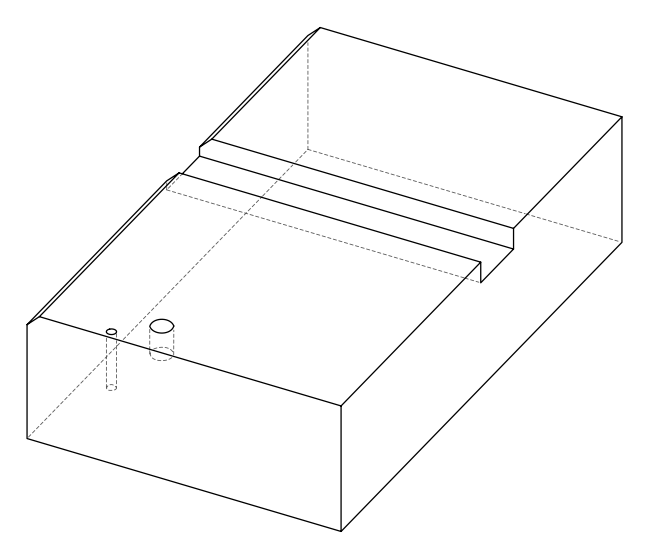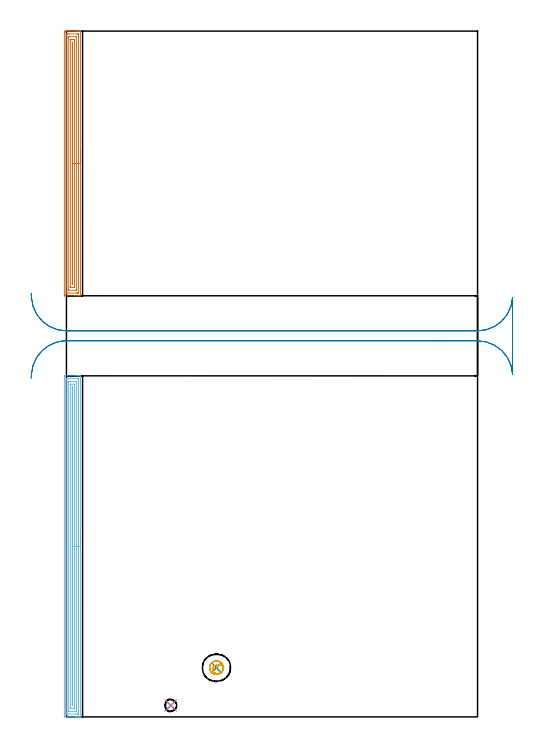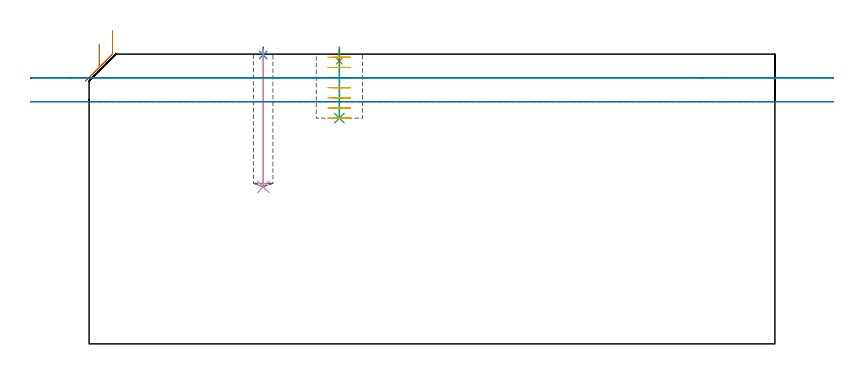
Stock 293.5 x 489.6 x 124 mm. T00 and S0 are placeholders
(PLAN: 8 operations, 5 tool changes, 23.4 min)
(1 SPOT_DRILL | STEP1POCKET | NXT0321_9005460120000 | 0.05 min | 182 mm3)
(2 SPOT_DRILL_1 | STEP1POCKET_1 | NXT0321_9005460120000 | 0.03 min | 1 mm3)
(3 DRILL_BLIND_HOLE_INTO_CENTER | STEP1POCKET | NXT0301_128 | 0.12 min | 2779 mm3)
(4 DRILL_BLIND_HOLE_INTO_CENTER_1 | STEP1POCKET_1 | NXT0301_055 | 0.24 min | 3064 mm3)
(5 MILL_ROUGH_BLIND_HOLE_CONTOUR | STEP1POCKET | NXT0201_013 | Spiral | 1.6 min | 5461 mm3)
(6 AREA_MILL | FG_CHAMFER_SURFACE | UGT0205_001 | 9.91 min | 16522 mm3)
(7 AREA_MILL_1 | FG_CHAMFER_SURFACE_1 | UGT0205_001 | 7.73 min | 12905 mm3)
(8 MILL_RECTANGULAR_SLOT | SLOT_RECTANGULAR | UGT0201_020 | Follow Part, ap 12.5, ae 75% | 3.73 min | 341084 mm3)
(TOOL NXT0321_9005460120000 | NC Spot Drill, 142deg, 12mm, Carbide, Uncoated | D12 PA142 FL30 Z2)
(TOOL NXT0301_128 | Carbide Drill 12mm [861.1-1200-036A1-GP GC34] | D12 PA150 FL37.4 Z2)
(TOOL NXT0301_055 | Carbide Drill 8.4mm [860.1-0840-042A1-MM 2214] | D8.4 PA140 FL61 Z2)
(TOOL NXT0201_013 | ENDMILL 10mm | D10 FL30 Z4)
(TOOL UGT0205_001 | Chamfer Mill 20 x 3 x 45 deg. | D20 FL50 Z2)
(TOOL UGT0201_020 | End mill 50 mm | D50 FL50 Z4)
(OP 1 SPOT_DRILL)
G17 G21 G94 G90
T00 M6
G54
G17 G0 G90 X107.1 Y35.1 S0 M3
G43 Z134. H0
G94 G81 G98 Z121. F250. R127.
G80
M5
M2
(OP 2 SPOT_DRILL_1)
G17 G21 G94 G90
T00 M6
G54
G17 G0 G90 X74.5 Y8.2 S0 M3
G43 Z134. H0
G94 G81 G98 Z123.638 F250. R127.
G80
M5
M2
(OP 3 DRILL_BLIND_HOLE_INTO_CENTER)
G17 G21 G94 G90
T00 M6
G54
G17 G0 G90 X107.1 Y35.1 S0 M3
G43 Z134. H1
G94 G81 G98 Z96.6 F250. R126.
G80
M5
M2
(OP 4 DRILL_BLIND_HOLE_INTO_CENTER_1)
G17 G21 G94 G90
T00 M6
G54
G17 G0 G90 X74.5 Y8.2 S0 M3
G43 Z134. H1
G94 G81 G98 Z67.2 F250. R126.
G80
M5
M2
(OP 5 MILL_ROUGH_BLIND_HOLE_CONTOUR)
G17 G21 G94 G90
T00 M6
G54
G17 G0 G90 X107.1 Y35.1 S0 M3
G43 Z134. H0
Z122.657
G94 G3 X107.155 Y36.84 R0.871 F250.
X104.655 Y35.254 R2.518
X107.339 Y30.822 R3.252
X111.961 Y34.486 R4.215
X107.714 Y39.961 R4.9
X111.961 Y34.486 R-4.9
X109.838 Y37.224 R2.45
X107.1 Y35.1 R2.45
G0 Z118.314
G3 X107.155 Y36.84 R0.871
X104.655 Y35.254 R2.518
X107.339 Y30.822 R3.252
X111.961 Y34.486 R4.215
X107.714 Y39.961 R4.9
X111.961 Y34.486 R-4.9
X109.838 Y37.224 R2.45
X107.1 Y35.1 R2.45
G0 Z113.971
G3 X107.155 Y36.84 R0.871
X104.655 Y35.254 R2.518
X107.339 Y30.822 R3.252
X111.961 Y34.486 R4.215
X107.714 Y39.961 R4.9
X111.961 Y34.486 R-4.9
X109.838 Y37.224 R2.45
X107.1 Y35.1 R2.45
G0 Z109.629
G3 X107.155 Y36.84 R0.871
X104.655 Y35.254 R2.518
X107.339 Y30.822 R3.252
X111.961 Y34.486 R4.215
X107.714 Y39.961 R4.9
X111.961 Y34.486 R-4.9
X109.838 Y37.224 R2.45
X107.1 Y35.1 R2.45
G0 Z105.286
G3 X107.155 Y36.84 R0.871
X104.655 Y35.254 R2.518
X107.339 Y30.822 R3.252
X111.961 Y34.486 R4.215
X107.714 Y39.961 R4.9
X111.961 Y34.486 R-4.9
X109.838 Y37.224 R2.45
X107.1 Y35.1 R2.45
G0 Z100.943
G3 X107.155 Y36.84 R0.871
X104.655 Y35.254 R2.518
X107.339 Y30.822 R3.252
X111.961 Y34.486 R4.215
X107.714 Y39.961 R4.9
X111.961 Y34.486 R-4.9
X109.838 Y37.224 R2.45
X107.1 Y35.1 R2.45
G0 Z96.6
G3 X107.155 Y36.84 R0.871
X104.655 Y35.254 R2.518
X107.339 Y30.822 R3.252
X111.961 Y34.486 R4.215
X107.714 Y39.961 R4.9
X111.961 Y34.486 R-4.9
X109.838 Y37.224 R2.45
X107.1 Y35.1 R2.45
G0 Z134.
M5
M2
(OP 6 AREA_MILL)
G17 G21 G94 G90
T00 M6
G54
G17 G0 G90 X10. Y131.75 S1061 M3
G43 Z134. H0
G94 G1 Y131.712 Z133.128 F250.
Y131.598 Z132.263
Y131.409 Z131.412
Y131.147 Z130.58
Y130.813 Z129.774
Y130.41 Z129.
Y129.941 Z128.264
Y129.41 Z127.572
Y128.821 Z126.929
Y128.178 Z126.339
Y127.486 Z125.808
Y126.75 Z125.34
Y125.976 Z124.937
Y125.17 Z124.603
Y124.338 Z124.341
Y123.486 Z124.152
Y122.622 Z124.038
Y121.75 Z124.
Y0.179
X9.997 Y0.008 Z123.988
X9.993 Y0.007 Z123.984
X9.633 Y0. Z123.633
X9.366 Z123.365
X8.66 Z122.655
X7.425 Z121.422
X6.896 Z120.89
X6.278 Z120.274
X-1.307 Y0.001 Z112.69
X-1.492 Y0.01 Z112.506
X-1.499 Y0.196 Z112.499
X-1.5 Y242.445 Z112.5
X-1.499 Y242.874 Z112.501
X-1.495 Y243.334 Z112.503
X-1.492 Y243.49 Z112.506
X-1.042 Y243.495 Z112.956
X-0.424 Y243.5 Z113.573
X6.896 Z120.89
X8.307 Z122.303
X8.66 Z122.655
X9.366 Z123.365
X9.633 Z123.633
X9.993 Y243.493 Z123.984
X9.997 Y243.492 Z123.988
X10. Y243.321 Z124.
Y121.75
X8.586 Z122.586
X8.585 Y2.489 Z122.585
Y2.414
X8.579 Y2.014 Z122.579
X8.182 Y2.003 Z122.182
X7.778 Y2.001 Z121.778
X7.304 Y2. Z121.304
X0.722 Y2.001 Z114.722
X0.246 Y2.003 Z114.246
X0.019 Y2.01 Z114.019
X-0.079 Y2.037 Z113.921
X-0.085 Y2.338 Z113.915
Y2.414
Y241.011
Y241.086
X-0.079 Y241.486 Z113.921
X0.318 Y241.497 Z114.318
X0.722 Y241.499 Z114.722
X1.196 Y241.5 Z115.196
X7.778 Y241.499 Z121.778
X8.254 Y241.497 Z122.254
X8.481 Y241.49 Z122.481
X8.579 Y241.463 Z122.579
X8.585 Y241.162 Z122.585
Y241.086
X8.586 Y121.75 Z122.586
X7.171 Z121.171
Y4.816
X7.167 Y4.201 Z121.167
X7.164 Y4.063 Z121.164
X7.155 Y4.009 Z121.155
X7.091 Y4.003 Z121.091
X6.896 Y4.001 Z120.896
X1.803 Y4. Z115.803
X1.604 Y4.001 Z115.604
X1.406 Y4.006 Z115.406
X1.35 Y4.01 Z115.35
X1.335 Y4.018 Z115.335
X1.333 Y4.035 Z115.333
X1.33 Y4.108 Z115.33
X1.329 Y4.201 Z115.329
X1.328 Y4.481 Z115.328
X1.329 Y238.684 Z115.329
X1.333 Y239.299 Z115.333
X1.335 Y239.437 Z115.335
X1.345 Y239.491 Z115.345
X1.409 Y239.497 Z115.409
X1.604 Y239.499 Z115.604
X6.697 Y239.5 Z120.697
X6.896 Y239.499 Z120.896
X7.094 Y239.494 Z121.094
X7.15 Y239.49 Z121.15
X7.165 Y239.482 Z121.165
X7.167 Y239.465 Z121.167
X7.17 Y239.392 Z121.17
X7.171 Y239.299 Z121.171
Y239.019
Y121.75
X5.757 Z119.757
Y6.883
X5.755 Y6.252 Z119.755
X5.751 Y6.039 Z119.751
X5.75 Y6.011 Z119.75
X5.73 Y6.008 Z119.73
X5.676 Y6.004 Z119.676
X5.568 Y6.001 Z119.568
X2.931 Z116.931
X2.825 Y6.003 Z116.825
X2.772 Y6.007 Z116.772
X2.751 Y6.01 Z116.751
X2.749 Y6.025 Z116.749
X2.746 Y6.136 Z116.746
X2.743 Y6.623 Z116.743
Y236.617
X2.745 Y237.248 Z116.745
X2.748 Y237.461 Z116.748
X2.75 Y237.489 Z116.75
X2.77 Y237.492 Z116.77
X2.824 Y237.496 Z116.824
X2.932 Y237.499 Z116.932
X5.569 Z119.569
X5.675 Y237.497 Z119.675
X5.728 Y237.493 Z119.728
X5.749 Y237.49 Z119.749
X5.751 Y237.475 Z119.751
X5.754 Y237.364 Z119.754
X5.757 Y236.877 Z119.757
Y121.75
X4.343 Z118.343
Y8.577
X4.342 Y8.482 Z118.342
X4.337 Y8.294 Z118.337
X4.326 Y8.01 Z118.326
X4.25 Z118.25
X4.164 Y8.019 Z118.164
X4.159 Y8.388 Z118.159
X4.157 Y8.576 Z118.157
Y234.923
X4.158 Y235.018 Z118.158
X4.163 Y235.206 Z118.163
X4.174 Y235.49 Z118.174
X4.25 Z118.25
X4.336 Y235.48 Z118.336
X4.341 Y235.112 Z118.341
X4.343 Y234.923 Z118.343
Y121.75
Y120.878 Z118.381
Y120.013 Z118.495
Y119.162 Z118.684
Y118.33 Z118.946
Y117.524 Z119.28
Y116.75 Z119.683
Y116.014 Z120.152
Y115.322 Z120.683
Y114.679 Z121.272
Y114.09 Z121.915
Y113.558 Z122.607
Y113.09 Z123.343
Y112.687 Z124.117
Y112.353 Z124.923
Y112.091 Z125.755
Y111.902 Z126.607
Y111.788 Z127.471
Y111.75 Z128.343
G0 Z134.
M5
M2
(OP 7 AREA_MILL_1)
G17 G21 G94 G90
T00 M6
G54
G17 G0 G90 X10. Y405.098 S1061 M3
G43 Z134. H0
G94 G1 Y405.059 Z133.128 F250.
Y404.946 Z132.263
Y404.757 Z131.412
Y404.494 Z130.58
Y404.161 Z129.774
Y403.758 Z129.
Y403.289 Z128.264
Y402.758 Z127.572
Y402.169 Z126.929
Y401.525 Z126.339
Y400.833 Z125.808
Y400.098 Z125.34
Y399.324 Z124.937
Y398.518 Z124.603
Y397.686 Z124.341
Y396.834 Z124.152
Y395.969 Z124.038
Y395.098 Z124.
Y300.78
X9.996 Y300.668 Z123.99
X9.995 Y300.646 Z123.988
X9.98 Y300.61 Z123.971
X9.63 Y300.6 Z123.63
X9.372 Z123.371
X8.66 Z122.655
X7.422 Z121.419
X6.014 Z120.009
X-1.042 Y300.601 Z112.956
X-1.263 Y300.604 Z112.735
X-1.492 Y300.61 Z112.506
X-1.495 Y300.768 Z112.503
X-1.499 Y301.227 Z112.501
X-1.5 Y301.692 Z112.5
Y488.973
X-1.496 Y489.406 Z112.503
X-1.492 Y489.59 Z112.506
X-1.305 Y489.6 Z112.693
X6.896 Z120.89
X8.304 Z122.3
X8.66 Z122.655
X9.372 Z123.371
X9.63 Z123.63
X9.993 Y489.593 Z123.984
X9.997 Y489.592 Z123.988
X10. Y489.419 Z124.
Y395.098
X8.586 Z122.586
X8.585 Y303.091 Z122.585
Y303.016
X8.579 Y302.616 Z122.579
X8.183 Y302.605 Z122.183
X7.778 Y302.602 Z121.778
X7.306 Y302.6 Z121.306
X0.722 Y302.601 Z114.722
X0.247 Y302.603 Z114.247
X0.02 Y302.61 Z114.02
X-0.079 Y302.638 Z113.921
X-0.085 Y302.939 Z113.915
Y303.016
Y487.109
Y487.185
X-0.079 Y487.584 Z113.921
X0.317 Y487.595 Z114.317
X0.722 Y487.598 Z114.722
X1.194 Y487.6 Z115.194
X7.778 Y487.599 Z121.778
X8.253 Y487.597 Z122.253
X8.48 Y487.59 Z122.48
X8.579 Y487.562 Z122.579
X8.584 Y487.261 Z122.584
X8.585 Y487.185 Z122.585
X8.586 Y395.098 Z122.586
X7.172 Z121.172
X7.171 Y305.419 Z121.171
X7.167 Y304.804 Z121.167
X7.165 Y304.665 Z121.165
X7.158 Y304.61 Z121.158
X7.093 Y304.604 Z121.093
X6.896 Y304.602 Z120.896
X6.215 Y304.6 Z120.215
X1.604 Y304.601 Z115.604
X1.403 Y304.603 Z115.403
X1.347 Y304.606 Z115.347
X1.335 Y304.61 Z115.335
X1.332 Y304.614 Z115.332
X1.33 Y304.636 Z115.33
X1.329 Y304.71 Z115.329
Y304.804
Y484.781
X1.333 Y485.396 Z115.333
X1.335 Y485.535 Z115.335
X1.342 Y485.591 Z115.342
X1.407 Y485.596 Z115.407
X1.604 Y485.598 Z115.604
X2.285 Y485.6 Z116.285
X6.896 Z120.896
X7.097 Y485.597 Z121.097
X7.153 Y485.594 Z121.153
X7.165 Y485.59 Z121.165
X7.168 Y485.586 Z121.168
X7.17 Y485.564 Z121.17
X7.171 Y485.49 Z121.171
Y485.396
X7.172 Y395.098 Z121.172
X5.757 Z119.757
Y307.486
X5.755 Y306.854 Z119.755
X5.752 Y306.641 Z119.752
X5.75 Y306.613 Z119.75
X5.732 Y306.609 Z119.732
X5.678 Y306.604 Z119.678
X5.569 Y306.602 Z119.569
X5.132 Y306.6 Z119.132
X3.368 Z117.368
X2.93 Y306.601 Z116.93
X2.823 Y306.603 Z116.823
X2.77 Y306.607 Z116.77
X2.749 Y306.61 Z116.749
X2.748 Y306.627 Z116.748
X2.746 Y306.738 Z116.746
X2.743 Y307.225 Z116.743
Y307.486
Y482.714
X2.745 Y483.346 Z116.745
X2.748 Y483.559 Z116.748
X2.75 Y483.587 Z116.75
X2.768 Y483.591 Z116.768
X2.822 Y483.596 Z116.822
X2.931 Y483.598 Z116.931
X3.368 Y483.6 Z117.368
X5.132 Z119.132
X5.57 Y483.599 Z119.57
X5.677 Y483.597 Z119.677
X5.73 Y483.593 Z119.73
X5.751 Y483.59 Z119.751
X5.752 Y483.573 Z119.752
X5.754 Y483.463 Z119.754
X5.757 Y482.975 Z119.757
Y482.714
Y395.098
X4.343 Z118.343
Y309.179
X4.342 Y309.085 Z118.342
X4.337 Y308.897 Z118.337
X4.326 Y308.61 Z118.326
X4.25 Z118.25
X4.164 Y308.622 Z118.164
X4.159 Y308.99 Z118.159
X4.157 Y309.179 Z118.157
Y481.021
X4.158 Y481.115 Z118.158
X4.163 Y481.304 Z118.163
X4.174 Y481.59 Z118.174
X4.25 Z118.25
X4.336 Y481.578 Z118.336
X4.341 Y481.209 Z118.341
X4.343 Y481.021 Z118.343
Y395.098
Y394.226 Z118.381
Y393.361 Z118.495
Y392.509 Z118.684
Y391.677 Z118.946
Y390.871 Z119.28
Y390.098 Z119.683
Y389.362 Z120.152
Y388.67 Z120.683
Y388.026 Z121.272
Y387.437 Z121.915
Y386.906 Z122.607
Y386.437 Z123.343
Y386.034 Z124.117
Y385.701 Z124.923
Y385.438 Z125.755
Y385.249 Z126.607
Y385.136 Z127.472
Y385.098 Z128.343
G0 Z134.
M5
M2
(OP 8 MILL_RECTANGULAR_SLOT)
G17 G21 G94 G90
T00 M6
G54
G17 G0 G90 X-25.137 Y242.04 S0 M3
G43 Z134. H0
Z113.8
G94 G1 X-24.953 Y245.034 F250.
G2 X-7.612 Y267.313 R25. F500.
X0. Y268.5 R25. F351.
G1 X262.265
X272.265 F393.
X293.5 F500.
G2 X318.47 Y244.724 R25.
G1 X318.5
Y299.376
X318.47
G2 X293.5 Y275.6 R25.
G1 X0.
G2 X-24.955 Y299.097 R25.
G1 X-25.135 Y302.091 F250.
G0 X-25.117 Y241.728 Z103.6
G1 X-24.97 Y244.724
G2 X-16.518 Y262.265 R25. F500.
X-7.907 Y267.217 R25. F444.
X0. Y268.5 R25. F342.
G1 X261.955
X271.955 F383.
X293.5 F500.
G2 X318.47 Y244.724 R25.
G1 X318.5
Y299.376
X318.47
G2 X293.5 Y275.6 R25.
G1 X0.
G2 X-24.97 Y299.376 R25.
G1 X-25.117 Y302.372 F250.
G0 Z134.
M5
M2
